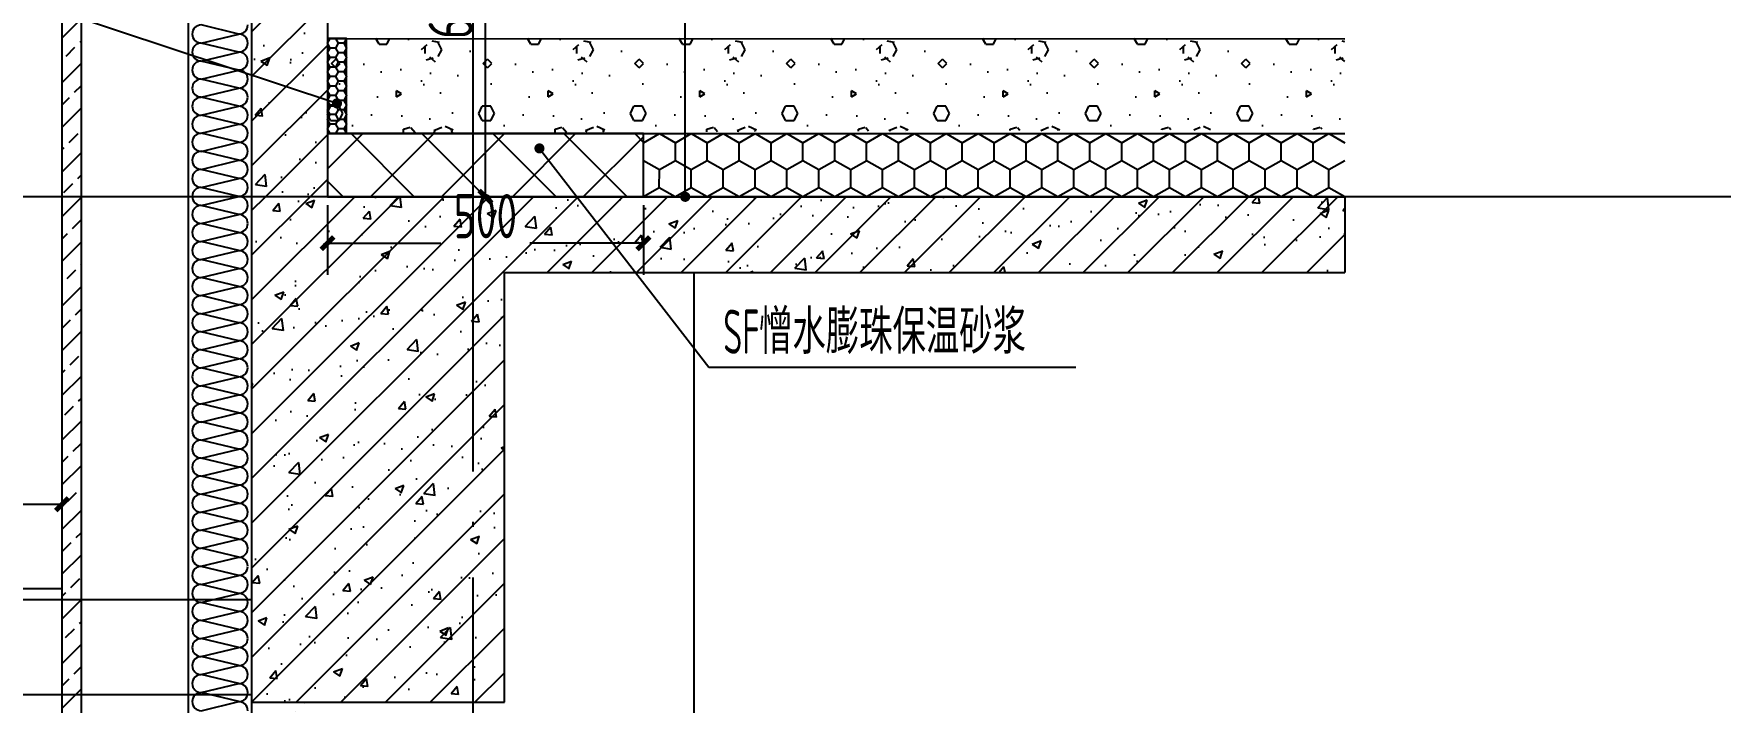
# Model space of a CAD drawing. Extents: x 198753 to 882193, y -399300 to 132460.
# Drawn here: x 411660 to 414329, y -61545 to -60487 of the extents above; entities that cross this region are included whole.
import ezdxf

# ---------------------------------------------------------------- set-up
doc = ezdxf.new("R2010")
doc.units = 0
doc.header["$LTSCALE"] = 1000
doc.header["$MEASUREMENT"] = 0
doc.linetypes.add('109-34 轴网$0$L1$0$$AUDIT_BAD_LTYPE1', pattern=[0])
doc.linetypes.add('DOTE', pattern=[2.42, 2, -0.2, 0.02, -0.2])
for name, color, linetype in [('00-图签', 7, 'Continuous'), ('01-标注_尺寸', 124, 'Continuous'), ('01-标注_符号', 200, 'Continuous'), ('02-TEXT_标注', 130, 'Continuous'), ('05-填充_天正', 26, 'Continuous'), ('A-D-玻璃剖线', 130, 'Continuous'), ('A-O_屋面', 201, 'Continuous'), ('A-SUR_保温', 222, 'Continuous'), ('A-TECH_结构', 21, 'Continuous'), ('A_AXIS-轴线', 36, 'DOTE'), ('A_STR-砼墙', 51, 'Continuous'), ('A_STR-砼柱', 51, 'Continuous'), ('D_石材', 111, 'Continuous'), ('D_铝板', 181, 'Continuous')]:
    doc.layers.add(name, color=color, linetype=linetype)
doc.layers.add('04-不打印_辅助线', color=165, linetype='Continuous', plot=False)
doc.styles.add('_TCH_DIM', font='ROS1', dxfattribs={"width": 0.8, "bigfont": 'JD'})
doc.styles.add('_TCH_DIM_T3', font='ROS1', dxfattribs={"width": 0.8, "bigfont": 'JD'})
doc.dimstyles.new('_TCH_ARCH&&20', dxfattribs={"dimtxt": 70, "dimasz": 20, "dimexe": 50, "dimexo": 60, "dimgap": 20, "dimtad": 1, "dimdec": 0, "dimzin": 0, "dimdsep": 46, "dimtxsty": '_TCH_DIM_T3', "dimblk": 'ARCHTICK', "dimcen": 0.09, "dimclrt": 4, "dimazin": 2, "dimtfac": 1, "dimtdec": 0, "dimtix": 1, "dimtmove": 2, "dimatfit": 3, "dimfxl": 0, "dimtolj": 1, "dimtzin": 0, "dimarcsym": 0})
pattern_1 = [(45, (0, 0), (-35.355339, 35.355339), []), (50, (0, 0), (143.452037, -12.550427), [15, -165]), (355, (0, 0), (-27.750267, 150.438427), [12, -132]), (100.4514, (11.95, -1.05), (115.701876, 137.88791), [12.74804, -140.22842]), (46.1842, (0, 40), (213.44821, -33.1038), [22.5, -247.5]), (96.6356, (17.79, 37.24), (186.93254, 194.82357), [19.12206, -210.3426]), (351.1842, (0, 40), (186.93239, 194.82372), [18, -198]), (21, (20, 30), (119.38141, -80.523778), [15, -165]), (326, (20, 30), (48.663066, 145.03001), [12, -132]), (71.4514, (29.95, 23.29), (168.044526, 64.5061), [12.74804, -140.22842]), (37.5, (0, 0), (2.431971, 66.578771), [0, -130.4, 0, -134, 0, -132.5]), (7.5, (0, 0), (52.613907, 78.882342), [0, -76.4, 0, -127.4, 0, -50.5]), (327.5, (-44.6, 0), (106.764487, -4.5109743), [0, -50, 0, -156, 0, -207]), (317.5, (-64.6, 0), (116.637234, 20.020996), [0, -65, 0, -103.6, 0, -147])]

# ---------------------------------------------------------------- blocks, each defined once
blk = doc.blocks.new('*U48')
at = {"layer": 'A-D-玻璃剖线'}
blk.add_lwpolyline([(0, -18), (-1100, -18), (-1100, 0), (0, 0)], dxfattribs=at)
at = {"layer": 'D_铝板'}
for p, q in [((300, -18), (-900, -18, 0)), ((-900, -168, 0), (-900, -18)), ((300, -168), (-900, -168, 0))]:
    blk.add_line(p, q, dxfattribs=at)
blk = doc.blocks.new('$LinePat$聚苯板')
at = {"color": 0}
for p, q in [((14.8, -8.6), (0, 0)), ((29.7, 0), (14.8, -8.6)), ((14.8, -8.6), (14.8, -25.7)), ((14.8, -25.7), (0, -34.3)), ((29.7, -34.3), (14.8, -25.7)), ((0, -34.3), (0, -51.4)), ((0, -51.4), (14.8, -60)), ((14.8, -60), (29.7, -51.4))]:
    blk.add_line(p, q, dxfattribs=at)
blk = doc.blocks.new('*U234')
at = {"layer": 'A-SUR_保温', "color": 26}
blk.add_lwpolyline([(0, 0), (30, 0), (30, 150.6), (0, 150.6), (0, 0)], dxfattribs=at)
at = {"layer": 'A-SUR_保温', "color": 26, "xscale": -0.5070523871084441, "yscale": 0.5, "zscale": 0.5, "rotation": 270.0000009086518}
for p in [(30, 135.5), (30, 120.4), (30, 105.4), (30, 90.3), (30, 75.3), (30, 60.2), (30, 45.2), (30, 30.1), (30, 15.1), (30, 0)]:
    blk.add_blockref('$LinePat$聚苯板', p, dxfattribs=at)
blk = doc.blocks.new('_ArchTick')
at = {"color": 0, "linetype": 'ByBlock', "const_width": 0.4}
blk.add_lwpolyline([(-0.5, -0.5), (0.5, 0.5)], dxfattribs=at)
blk = doc.blocks.new('*D2115')
at = {"layer": '01-标注_尺寸', "color": 0, "lineweight": -2, "transparency": 16777216}
for p, q in [((0, -13.3), (0, -123.3)), ((500, -13.3), (500, -123.3)), ((0, -73.3), (179.6, -73.3)), ((500, -73.3), (320.4, -73.3))]:
    blk.add_line(p, q, dxfattribs=at)
at = {"layer": 'Defpoints', "color": 0, "transparency": 16777216}
for p in [(0, 46.7), (500, 46.7), (500, -73.3)]:
    blk.add_point(p, dxfattribs=at)
at = {"layer": '01-标注_尺寸', "color": 0, "lineweight": -2, "transparency": 16777216, "xscale": 20, "yscale": 20, "zscale": 20, "rotation": 180}
blk.add_blockref('_ArchTick', (0, -73.3), dxfattribs=at)
at = {"layer": '01-标注_尺寸', "color": 0, "lineweight": -2, "transparency": 16777216, "xscale": 20, "yscale": 20, "zscale": 20}
blk.add_blockref('_ArchTick', (500, -73.3), dxfattribs=at)
at = {"layer": '01-标注_尺寸', "color": 4, "transparency": 16777216, "insert": (250, -30.6), "char_height": 70, "attachment_point": 5, "style": '_TCH_DIM_T3'}
blk.add_mtext('\\A1;500', dxfattribs=at)
blk = doc.blocks.new('*D1651')
at = {"layer": '01-标注_尺寸', "color": 0, "lineweight": -2, "transparency": 16777216}
for p, q in [((412289.8, -60144.9), (412424.9, -60144.9)), ((412374.9, -60744.9), (412374.9, -60144.9)), ((412289.8, -60744.9), (412424.9, -60744.9))]:
    blk.add_line(p, q, dxfattribs=at)
at = {"layer": 'Defpoints', "color": 0, "transparency": 16777216}
for p in [(412229.8, -60144.9), (412374.9, -60144.9), (412229.8, -60744.9)]:
    blk.add_point(p, dxfattribs=at)
at = {"layer": '01-标注_尺寸', "color": 0, "lineweight": -2, "transparency": 16777216, "xscale": 20, "yscale": 20, "zscale": 20}
for p, rotation in [((412374.9, -60144.9), 90), ((412374.9, -60744.9), 270)]:
    blk.add_blockref('_ArchTick', p, dxfattribs=dict(at, rotation=rotation))
at = {"layer": '01-标注_尺寸', "color": 4, "transparency": 16777216, "insert": (412319.9, -60444.9), "char_height": 70, "attachment_point": 5, "rotation": 90, "style": '_TCH_DIM_T3'}
blk.add_mtext('\\A1;600', dxfattribs=at)
blk = doc.blocks.new('$LinePat$岩棉板')
at = {"color": 0}
for p, q in [((0, -17), (12, -67)), ((12, -67), (24, -17))]:
    blk.add_line(p, q, dxfattribs=at)
for centre, start, end in [((12, -17), 0, 180), ((0, -67), 270, 0), ((24, -67), 180, 270)]:
    blk.add_arc(centre, 12, start, end, dxfattribs=at)
at = {"layer": 'Defpoints'}
blk.add_point((0, 0.1), dxfattribs=at)
at = {"layer": 'Defpoints', "color": 0}
blk.add_point((24, -84), dxfattribs=at)
blk = doc.blocks.new('*D1664')
at = {"layer": '01-标注_尺寸', "color": 0, "lineweight": -2, "transparency": 16777216}
for p, q in [((410604.9, -61304.9), (410604.9, -61181.6)), ((411704.9, -61304.9), (411704.9, -61181.6)), ((410604.9, -61231.6), (411704.9, -61231.6))]:
    blk.add_line(p, q, dxfattribs=at)
at = {"layer": 'Defpoints', "color": 0, "transparency": 16777216}
for p in [(411704.9, -61231.6), (410604.9, -61364.9), (411704.9, -61364.9)]:
    blk.add_point(p, dxfattribs=at)
at = {"layer": '01-标注_尺寸', "color": 0, "lineweight": -2, "transparency": 16777216, "xscale": 20, "yscale": 20, "zscale": 20, "rotation": 180}
blk.add_blockref('_ArchTick', (410604.9, -61231.6), dxfattribs=at)
at = {"layer": '01-标注_尺寸', "color": 0, "lineweight": -2, "transparency": 16777216, "xscale": 20, "yscale": 20, "zscale": 20}
blk.add_blockref('_ArchTick', (411704.9, -61231.6), dxfattribs=at)
at = {"layer": '01-标注_尺寸', "color": 4, "transparency": 16777216, "insert": (411154.9, -61176.6), "char_height": 70, "attachment_point": 5, "style": '_TCH_DIM_T3'}
blk.add_mtext('\\A1;1100', dxfattribs=at)
blk = doc.blocks.new('dfsgfdgh')
at = {"transparency": 33554641}
h = blk.add_hatch(dxfattribs=at)
h.set_pattern_fill('ANSI37', color=26, scale=50)
h.set_pattern_definition([(45, (4580, -17100), (-56.1266, 56.1266), []), (135, (4580, -17100), (-56.1266, -56.1266), [])])
h.paths.add_polyline_path([(0, 0), (500, 0), (500, 100), (0, 100)])
at = {"color": 26}
blk.add_lwpolyline([(0, 0), (500, 0), (500, 100), (0, 100)], close=True, dxfattribs=at)
at = {"layer": '01-标注_尺寸'}
dim = blk.add_linear_dim(base=(500, -73.3), p1=(0, 46.7), p2=(500, 46.7), angle=360, dimstyle='_TCH_ARCH&&20', dxfattribs=at)
dim.commit()
dim.dimension.update_dxf_attribs({"geometry": '*D2115', "text_midpoint": (250, -30.6), "dimtype": 161})

msp = doc.modelspace()

# ---------------------------------------------------------------- hatches: boundary and pattern name
at = {"layer": '05-填充_天正'}
h = msp.add_hatch(dxfattribs=at)
h.set_pattern_fill('天然石材', color=256, scale=10, style=0)
h.set_pattern_definition([(45, (362127.214, -77826.947), (-35.355353, 35.355353), []), (45, (362144.6, -77844.9), (-35.355353, 35.355353), [19.73685, -11.2782])])
h.paths.add_polyline_path([(412004.9, -62644.9), (411704.9, -62644.9), (411704.9, -59144.9), (412274.9, -59154.9), (412274.9, -59344.9), (412244.9, -59344.9), (412244.9, -59184.9), (411734.9, -59174.9), (411734.9, -62614.9), (412004.9, -62614.9)])
h = msp.add_hatch(dxfattribs=at)
h.set_pattern_fill('钢筋混凝土', color=256, scale=20, style=0)
h.set_pattern_definition(pattern_1)
h.paths.add_polyline_path([(412004.9, -60744.9), (412124.9, -60744.9), (412124.9, -59304.9), (412004.9, -59304.9)])
h = msp.add_hatch(dxfattribs=at)
h.set_pattern_fill('钢筋混凝土', color=256, scale=20, style=0)
h.set_pattern_definition(pattern_1)
h.paths.add_polyline_path([(412004.9, -61544.9), (412404.9, -61544.9), (412404.9, -60744.9), (412004.9, -60744.9)])
h = msp.add_hatch(dxfattribs=at)
h.set_pattern_fill('钢筋混凝土', color=256, scale=20, style=0)
h.set_pattern_definition(pattern_1)
h.paths.add_polyline_path([(412404.9, -60744.9), (412404.9, -60864.9), (413734.9, -60864.9), (413734.9, -60744.9)])
at = {"layer": '05-填充_天正', "linetype": '109-34 轴网$0$L1$0$$AUDIT_BAD_LTYPE1'}
h = msp.add_hatch(dxfattribs=at)
h.set_pattern_fill('加气混凝土', color=256, scale=20, style=0)
h.set_pattern_definition([(0, (70.8, -73.2), (120, 240), [0, -240]), (0, (-69.6, -105.6), (120, 240), [0, -240]), (0, (8.4, -108), (120, 240), [0, -240]), (0, (93.6, -37.2), (120, 240), [0, -240]), (0, (-6, -120), (120, 240), [0, -240]), (0, (117.6, 114), (120, 240), [0, -240]), (0, (44.4, 94.8), (120, 240), [0, -240]), (0, (82.8, 64.8), (120, 240), [0, -240]), (0, (-112.8, 60), (120, 240), [0, -240]), (0, (4.8, 49.2), (120, 240), [0, -240]), (0, (-40.8, -12), (120, 240), [0, -240]), (0, (-38.4, -102), (120, 240), [0, -240]), (0, (51.6, -111.6), (120, 240), [0, -240]), (0, (117.6, -6), (120, 240), [0, -240]), (0, (-106.8, -43.2), (120, 240), [0, -240]), (0, (-86.4, -2.4), (120, 240), [0, -240]), (0, (7.2, -19.2), (120, 240), [0, -240]), (0, (-26.4, -54), (120, 240), [0, -240]), (0, (-45.6, 25.2), (120, 240), [0, -240]), (0, (-15.6, 115.2), (120, 240), [0, -240]), (0, (-97.2, -93.6), (120, 240), [0, -240]), (0, (34.8, 66), (120, 240), [0, -240]), (0, (-76.8, 69.6), (120, 240), [0, -240]), (0, (-96, 100.8), (120, 240), [0, -240]), (130.601294, (102.857, 38.857), (-599.99999337, 720.00000315), [10.53662, -4414.8444]), (18.434949, (85.714, 43.43), (599.9999978, 239.9999982), [10.8421, -1507.05116]), (90, (85.71, 33.14), (120, 240), [10.28571, -469.71426]), (161.565051, (96, 29.714), (-600.000003, 239.999982), [10.8421, -1507.05116]), (53.130102, (96, 29.714), (120, 240), [11.42857, -1188.5714]), (135, (105.14, -92.57), (-120.000015, 239.999984), [9.69746, -669.12504]), (45, (91.43, -92.57), (120, 239.999999), [9.69746, -669.12504]), (135, (98.286, -99.43), (-120.000015, 239.999984), [9.69746, -669.12504]), (45, (98.286, -99.43), (120, 239.999999), [9.69746, -669.12504]), (116.56505, (-10.29, 68.57), (-2e-05, 479.99999), [12.77753, -255.5506]), (180, (-16, 80), (-120, 240), [13.71429, -226.2857]), (63.43495, (-35.43, 68.57), (1e-06, 480), [12.77753, -255.5506]), (116.56505, (-29.71, 57.14), (-2e-05, 479.99999), [12.77753, -255.5506]), (0, (-29.71, 57.14), (120, 240), [13.71429, -226.2857]), (63.43495, (-16, 57.14), (1e-06, 480), [12.77753, -255.5506]), (107.102728, (80, -12.571), (-359.99998624, 1200.00000194), [15.54454, -6513.161]), (143.972626, (75.429, 2.286), (-2279.9999711, 1679.9999981), [15.54454, -3248.808]), (180, (62.86, 11.43), (-120, 240), [14.85714, -225.14284]), (36.0273733, (35.429, 2.286), (2279.99998315, 1679.9999819), [15.54454, -3248.808]), (71.565051, (30.857, -11.43), (360.000002, 1199.999998), [14.45613, -1503.43712]), (107.102728, (35.429, -26.286), (-359.99998624, 1200.00000194), [15.54454, -6513.161]), (143.972626, (48, -35.429), (-2279.9999711, 1679.9999981), [15.54454, -3248.808]), (0, (48, -35.43), (120, 240), [14.85714, -225.14284]), (36.0273733, (62.857, -35.429), (2279.99998315, 1679.9999819), [15.54454, -3248.808]), (71.565051, (75.43, -26.286), (360.000002, 1199.999998), [14.45613, -1503.43712]), (150.255118, (82.286, 99.43), (-360.0000009, 239.999997), [9.21401, -1925.72784]), (90, (74.29, 94.86), (120, 240), [9.14286, -470.8571]), (29.744881, (74.286, 94.857), (360.0000002, 239.9999989), [9.21401, -1925.72784]), (116.56505, (26.29, -70.86), (-2e-05, 479.99999), [12.77753, -255.5506]), (168.690067, (20.571, -59.429), (-1080.0000008, 239.999994), [11.6549, -2435.8742]), (41.185925, (0, -65.143), (2999.99998182, 2639.99997692), [12.14874, -5090.3208]), (90, (0, -76.57), (120, 240), [11.42857, -468.5714]), (138.814074, (9.143, -84.571), (-2999.99994668, 2640.0000168), [12.14874, -5090.3208]), (16.6992442, (9.143, -84.571), (3959.9999702, 1199.99998743), [11.93178, -4999.415]), (60.945396, (20.571, -81.143), (119.99999968, 239.99999788), [11.76643, -4930.1358]), (109.983106, (-74.286, 29.714), (-600.00000226, 1679.99999555), [13.3768, -5604.879]), (155.556045, (-78.857, 42.286), (-1560.00000595, 719.99998504), [13.8092, -5786.0526]), (24.4439547, (-104, 42.286), (1560.00000078, 719.99999654), [13.8092, -5786.0526]), (70.0168934, (-108.571, 29.714), (600.0000018, 1679.99999583), [13.3768, -5604.879]), (109.983106, (-104, 17.143), (-600.00000226, 1679.99999555), [13.3768, -5604.879]), (160.016893, (-91.429, 12.571), (-600.0000004, 239.9999891), [13.3768, -2795.751]), (19.9831065, (-91.429, 12.571), (599.9999967, 239.9999996), [13.3768, -2795.751]), (70.0168934, (-78.857, 17.143), (600.0000018, 1679.99999583), [13.3768, -5604.879]), (122.005383, (14.857, 8), (-120.0000161, 239.9999877), [10.78169, -2253.3736]), (18.434949, (-1.143, 13.714), (599.9999978, 239.9999982), [10.8421, -1507.05116]), (90, (-1.14, 3.43), (120, 240), [10.28571, -469.71426]), (161.565051, (9.143, 0), (-600.000003, 239.999982), [10.8421, -1507.05116]), (54.4623222, (9.143, 0), (839.9999988, 1199.9999982), [9.83123, -4119.2846]), (116.56505, (-54.86, -50.29), (-2e-05, 479.99999), [12.77753, -255.5506]), (180, (-60.57, -38.86), (-120, 240), [12.57143, -227.42856]), (59.0362434, (-80, -50.286), (120.0000004, 239.9999988), [13.32789, -2785.5288]), (120.963756, (-73.143, -61.714), (-120.0000164, 239.999989), [13.32789, -2785.5288]), (0, (-73.14, -61.71), (120, 240), [12.57143, -227.42856]), (63.43495, (-60.57, -61.71), (1e-06, 480), [12.77753, -255.5506])])
h.paths.add_polyline_path([(412124.9, -61544.9), (412004.9, -61544.9), (412004.9, -62644.9), (412124.9, -62644.9)])
at = {"layer": 'A-SUR_保温'}
h = msp.add_hatch(dxfattribs=at)
h.set_pattern_fill('加气混凝土', color=26, scale=20)
h.set_pattern_definition([(0, (442829.92, 337404.94), (120, 240), [0, -240]), (0, (442689.52, 337372.54), (120, 240), [0, -240]), (0, (442767.52, 337370.14), (120, 240), [0, -240]), (0, (442852.72, 337440.94), (120, 240), [0, -240]), (0, (442753.12, 337358.14), (120, 240), [0, -240]), (0, (442876.72, 337592.14), (120, 240), [0, -240]), (0, (442803.52, 337572.94), (120, 240), [0, -240]), (0, (442841.92, 337542.94), (120, 240), [0, -240]), (0, (442646.32, 337538.14), (120, 240), [0, -240]), (0, (442763.92, 337527.34), (120, 240), [0, -240]), (0, (442718.32, 337466.14), (120, 240), [0, -240]), (0, (442720.72, 337376.14), (120, 240), [0, -240]), (0, (442810.72, 337366.54), (120, 240), [0, -240]), (0, (442876.72, 337472.14), (120, 240), [0, -240]), (0, (442652.32, 337434.94), (120, 240), [0, -240]), (0, (442672.72, 337475.74), (120, 240), [0, -240]), (0, (442766.32, 337458.94), (120, 240), [0, -240]), (0, (442732.72, 337424.14), (120, 240), [0, -240]), (0, (442713.52, 337503.34), (120, 240), [0, -240]), (0, (442743.52, 337593.34), (120, 240), [0, -240]), (0, (442661.92, 337384.54), (120, 240), [0, -240]), (0, (442793.92, 337544.14), (120, 240), [0, -240]), (0, (442682.32, 337547.74), (120, 240), [0, -240]), (0, (442663.12, 337578.94), (120, 240), [0, -240]), (130.601294, (442861.976, 337517), (-599.99999337, 720.00000315), [10.53662, -4414.8444]), (18.434949, (442844.833, 337521.572), (599.9999978, 239.9999982), [10.8421, -1507.05116]), (90, (442844.83, 337511.29), (120, 240), [10.28571, -469.71426]), (161.565051, (442855.12, 337507.858), (-600.000003, 239.999982), [10.8421, -1507.05116]), (53.130102, (442855.12, 337507.86), (120, 240), [11.42857, -1188.5714]), (135, (442864.26, 337385.57), (-120.000015, 239.999984), [9.69746, -669.12504]), (45, (442850.55, 337385.57), (120, 239.999999), [9.69746, -669.12504]), (135, (442857.405, 337378.715), (-120.000015, 239.999984), [9.69746, -669.12504]), (45, (442857.405, 337378.715), (120, 239.999999), [9.69746, -669.12504]), (116.56505, (442748.83, 337546.71), (-2e-05, 479.99999), [12.77753, -255.5506]), (180, (442743.12, 337558.14), (-120, 240), [13.71429, -226.2857]), (63.43495, (442723.7, 337546.71), (1e-06, 480), [12.77753, -255.5506]), (116.56505, (442729.4, 337535.29), (-2e-05, 479.99999), [12.77753, -255.5506]), (0, (442729.4, 337535.29), (120, 240), [13.71429, -226.2857]), (63.43495, (442743.12, 337535.29), (1e-06, 480), [12.77753, -255.5506]), (107.102728, (442839.119, 337465.572), (-359.99998624, 1200.00000194), [15.54454, -6513.161]), (143.972626, (442834.548, 337480.429), (-2279.9999711, 1679.9999981), [15.54454, -3248.808]), (180, (442821.98, 337489.57), (-120, 240), [14.85714, -225.14284]), (36.0273733, (442794.548, 337480.429), (2279.99998315, 1679.9999819), [15.54454, -3248.808]), (71.565051, (442789.976, 337466.715), (360.000002, 1199.999998), [14.45613, -1503.43712]), (107.102728, (442794.548, 337451.858), (-359.99998624, 1200.00000194), [15.54454, -6513.161]), (143.972626, (442807.12, 337442.715), (-2279.9999711, 1679.9999981), [15.54454, -3248.808]), (0, (442807.12, 337442.71), (120, 240), [14.85714, -225.14284]), (36.0273733, (442821.976, 337442.715), (2279.99998315, 1679.9999819), [15.54454, -3248.808]), (71.565051, (442834.548, 337451.858), (360.000002, 1199.999998), [14.45613, -1503.43712]), (150.255118, (442841.405, 337577.572), (-360.0000009, 239.999997), [9.21401, -1925.72784]), (90, (442833.4, 337573), (120, 240), [9.14286, -470.8571]), (29.744881, (442833.405, 337573), (360.0000002, 239.9999989), [9.21401, -1925.72784]), (116.56505, (442785.4, 337407.29), (-2e-05, 479.99999), [12.77753, -255.5506]), (168.690067, (442779.69, 337418.715), (-1080.0000008, 239.999994), [11.6549, -2435.8742]), (41.185925, (442759.119, 337413), (2999.99998182, 2639.9999769), [12.14874, -5090.3208]), (90, (442759.12, 337401.57), (120, 240), [11.42857, -468.5714]), (138.814074, (442768.262, 337393.572), (-2999.99994668, 2640.0000168), [12.14874, -5090.3208]), (16.6992442, (442768.262, 337393.572), (3959.9999702, 1199.99998743), [11.93178, -4999.415]), (60.945396, (442779.691, 337397), (119.99999968, 239.99999788), [11.76643, -4930.1358]), (109.983106, (442684.833, 337507.858), (-600.00000226, 1679.99999555), [13.3768, -5604.879]), (155.556045, (442680.262, 337520.429), (-1560.00000595, 719.99998504), [13.8092, -5786.0526]), (24.4439547, (442655.119, 337520.429), (1560.00000078, 719.99999654), [13.8092, -5786.0526]), (70.0168934, (442650.548, 337507.858), (600.0000018, 1679.99999583), [13.3768, -5604.879]), (109.983106, (442655.119, 337495.286), (-600.00000226, 1679.99999555), [13.3768, -5604.879]), (160.016893, (442667.69, 337490.715), (-600.0000004, 239.9999891), [13.3768, -2795.751]), (19.9831065, (442667.69, 337490.715), (599.9999967, 239.9999996), [13.3768, -2795.751]), (70.0168934, (442680.262, 337495.286), (600.0000018, 1679.99999583), [13.3768, -5604.879]), (122.005383, (442773.976, 337486.143), (-120.0000161, 239.9999877), [10.78169, -2253.3736]), (18.434949, (442757.976, 337491.858), (599.9999978, 239.9999982), [10.8421, -1507.05116]), (90, (442757.98, 337481.57), (120, 240), [10.28571, -469.71426]), (161.565051, (442768.262, 337478.143), (-600.000003, 239.999982), [10.8421, -1507.05116]), (54.462322, (442768.262, 337478.143), (839.9999988, 1199.9999982), [9.83123, -4119.2846]), (116.56505, (442704.26, 337427.86), (-2e-05, 479.99999), [12.77753, -255.5506]), (180, (442698.55, 337439.29), (-120, 240), [12.57143, -227.42856]), (59.0362434, (442679.12, 337427.858), (120.0000004, 239.9999988), [13.32789, -2785.5288]), (120.963756, (442685.976, 337416.43), (-120.0000164, 239.999989), [13.32789, -2785.5288]), (0, (442685.98, 337416.43), (120, 240), [12.57143, -227.42856]), (63.43495, (442698.55, 337416.43), (1e-06, 480), [12.77753, -255.5506])])
h.paths.add_polyline_path([(413734.9, -60637.9), (413734.9, -60494.6), (412124.9, -60494.4), (412124.9, -60644.4)])

# ---------------------------------------------------------------- linework, layer by layer
at = {"layer": '01-标注_符号'}
for p, q in [((412691, -60744.9), (412691, -60222.7)), ((412139.9, -60597), (411704.9, -60453)), ((412460.4, -60668.2), (412728.3, -61014.4)), ((412728.3, -61014.4), (413309.1, -61014.4))]:
    msp.add_line(p, q, dxfattribs=at)
at = {"layer": '01-标注_符号', "const_width": 8}
for points in [[(412143.7, -60598.2, 1), (412136.1, -60595.7, 1)], [(412457.9, -60665.1, 1), (412462.8, -60671.4, 1)], [(412691, -60748.9, 1), (412691, -60740.9, 1)]]:
    msp.add_lwpolyline(points, format="xyb", close=True, dxfattribs=at)
at = {"layer": '04-不打印_辅助线', "color": 251}
msp.add_line((418057.9, -60744.9), (338573.5, -60744.9), dxfattribs=at)
at = {"layer": 'A-O_屋面'}
for p, q in [((412124.9, -60494.4), (413735, -60494.9)), ((412124.9, -60644.9), (413735, -60644.9))]:
    msp.add_line(p, q, dxfattribs=at)
at = {"layer": 'A-SUR_保温'}
msp.add_lwpolyline([(412004.9, -62614.9), (411904.9, -62614.9), (411904.9, -59244.9), (412004.9, -59244.9)], dxfattribs=at)
at = {"layer": 'A-TECH_结构'}
for points in [[(412004.9, -60864.9), (412004.9, -62944.9)], [(412704.9, -60864.9), (412704.9, -62944.9)]]:
    msp.add_lwpolyline(points, dxfattribs=at)
at = {"layer": 'A_AXIS-轴线', "ltscale": 0.4}
msp.add_line((412354.9, -60379.4), (412354.9, -78919.5), dxfattribs=at)
at = {"layer": 'A_STR-砼墙'}
for p, q in [((412004.9, -59304.9), (412004.9, -60744.9)), ((412124.9, -59304.9), (412124.9, -60744.9)), ((412404.9, -60744.9), (413734.9, -60744.9)), ((413734.9, -60744.9), (413734.9, -60864.9)), ((412404.9, -60864.9), (413734.9, -60864.9))]:
    msp.add_line(p, q, dxfattribs=at)
at = {"layer": 'A_STR-砼柱'}
for p, q in [((412004.9, -60744.9), (412004.9, -61544.9)), ((412404.9, -60744.9), (412124.9, -60744.9)), ((412404.9, -61544.9), (412404.9, -60864.9)), ((412004.9, -61544.9), (412404.9, -61544.9))]:
    msp.add_line(p, q, dxfattribs=at)
at = {"layer": 'D_石材'}
msp.add_lwpolyline([(412004.9, -62644.9), (411704.9, -62644.9), (411704.9, -59144.9), (412274.9, -59154.9), (412274.9, -59344.9), (412244.9, -59344.9), (412244.9, -59184.9), (411734.9, -59174.9), (411734.9, -62614.9), (412004.9, -62614.9)], close=True, dxfattribs=at)

# ---------------------------------------------------------------- block references
at = {"layer": '00-图签'}
msp.add_blockref('*U48', (411704.9, -61364.9), dxfattribs=at)
at = {"layer": 'A-SUR_保温', "xscale": 1.189971750404903, "yscale": 1.188379012465143, "zscale": 1.188379012465143, "rotation": 89.99999999998417}
for p in [(411904.9, -60501.5), (411904.9, -60530.1), (411904.9, -60558.6), (411904.9, -60587.2), (411904.9, -60615.7), (411904.9, -60644.3), (411904.9, -60672.9), (411904.9, -60701.4), (411904.9, -60730), (411904.9, -60758.5), (411904.9, -60787.1), (411904.9, -60815.7), (411904.9, -60844.2), (411904.9, -60872.8), (411904.9, -60901.3), (411904.9, -60929.9), (411904.9, -60958.5), (411904.9, -60987), (411904.9, -61015.6), (411904.9, -61044.1), (411904.9, -61072.7), (411904.9, -61101.3), (411904.9, -61129.8), (411904.9, -61158.4), (411904.9, -61186.9), (411904.9, -61215.5), (411904.9, -61244.1), (411904.9, -61272.6), (411904.9, -61301.2), (411904.9, -61329.7), (411904.9, -61358.3), (411904.9, -61386.8), (411904.9, -61415.4), (411904.9, -61444), (411904.9, -61472.5), (411904.9, -61501.1), (411904.9, -61529.6), (411904.9, -61558.2)]:
    msp.add_blockref('$LinePat$岩棉板', p, dxfattribs=at)
at = {"layer": 'A-SUR_保温', "color": 26}
for name, p in [('*U234', (412124.9, -60644.9)), ('dfsgfdgh', (412124.9, -60744.9))]:
    msp.add_blockref(name, p, dxfattribs=at)
at = {"layer": 'A-SUR_保温', "color": 26, "xscale": -1.699367001524943, "yscale": 1.666666666666667, "zscale": 1.666666666666667, "rotation": 179.9975099461822}
for p in [(412624.9, -60744.9), (412675.4, -60744.9), (412725.8, -60744.9), (412776.3, -60744.9), (412826.8, -60744.9), (412877.2, -60744.9), (412927.7, -60744.9), (412978.1, -60744.9), (413028.6, -60744.9), (413079, -60744.9), (413129.5, -60744.9), (413180, -60744.9), (413230.4, -60744.9), (413280.9, -60744.9), (413331.3, -60744.9), (413381.8, -60744.9), (413432.2, -60744.9), (413482.7, -60744.9), (413533.2, -60744.9), (413583.6, -60744.9), (413634.1, -60744.9), (413684.5, -60744.9)]:
    msp.add_blockref('$LinePat$聚苯板', p, dxfattribs=at)

# ---------------------------------------------------------------- texts
at = {"layer": '02-TEXT_标注', "style": '_TCH_DIM'}
for s, height, width, p in [('SF', 70, 0.64, (412751.2, -60993.4)), ('憎水膨珠保温砂浆', 69.46, 0.8, (412807.9, -60993.4))]:
    msp.add_text(s, height=height, dxfattribs=dict(at, width=width)).set_placement(p)

# ---------------------------------------------------------------- dimensions: what is measured, and where the dimension line sits
at = {"layer": '01-标注_尺寸'}
for p1, p2, distance, picture, middle in [((412229.8, -60744.9), (412229.8, -60144.9), -145.1, '*D1651', (412319.9, -60444.9)), ((410604.9, -61364.9), (411704.9, -61364.9), 133.3, '*D1664', (411154.9, -61176.6))]:
    dim = msp.add_aligned_dim(p1=p1, p2=p2, distance=distance, dimstyle='_TCH_ARCH&&20', dxfattribs=at)
    dim.commit()
    dim.dimension.update_dxf_attribs({"geometry": picture, "text_midpoint": middle})

doc.saveas('drawing.dxf')
